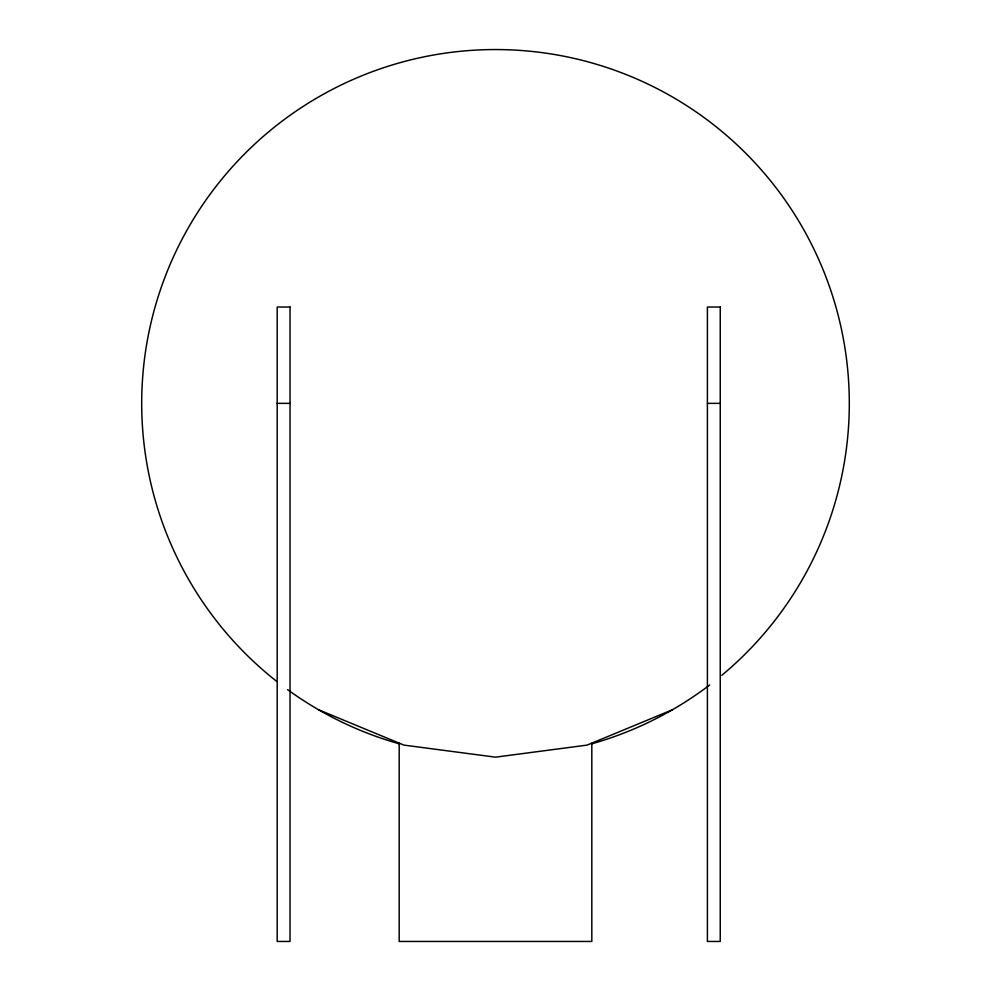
<?xml version="1.0" encoding="UTF-8"?>
<svg xmlns="http://www.w3.org/2000/svg" width="991" height="991" viewBox="0 0 991 991"><rect width="100%" height="100%" fill="white"/><g stroke="black" fill="none" stroke-linecap="round" stroke-linejoin="round"><path stroke-width="1.49" d="M672.406 709.767L587.068 745.108L495.5 757.161L403.932 745.108L318.594 709.767M277.183 403.362L290.029 403.362M707.401 403.362L720.246 403.362M591.813 743.139L591.813 941.45L399.187 941.45L399.187 743.139M276.439 681.189A353.812 353.812 0 0 1 233.603 165.472A353.812 353.812 0 0 1 751.054 158.671A353.812 353.812 0 0 1 721.795 675.329M709.655 684.992A353.812 353.812 0 0 1 591.491 743.894M399.509 743.894A353.812 353.812 0 0 1 287.576 689.625M290.029 307.037L277.183 307.037L277.183 941.45L290.029 941.45L290.029 307.037M720.246 307.037L707.401 307.037L707.401 941.45L720.246 941.45L720.246 307.037"/></g></svg>
